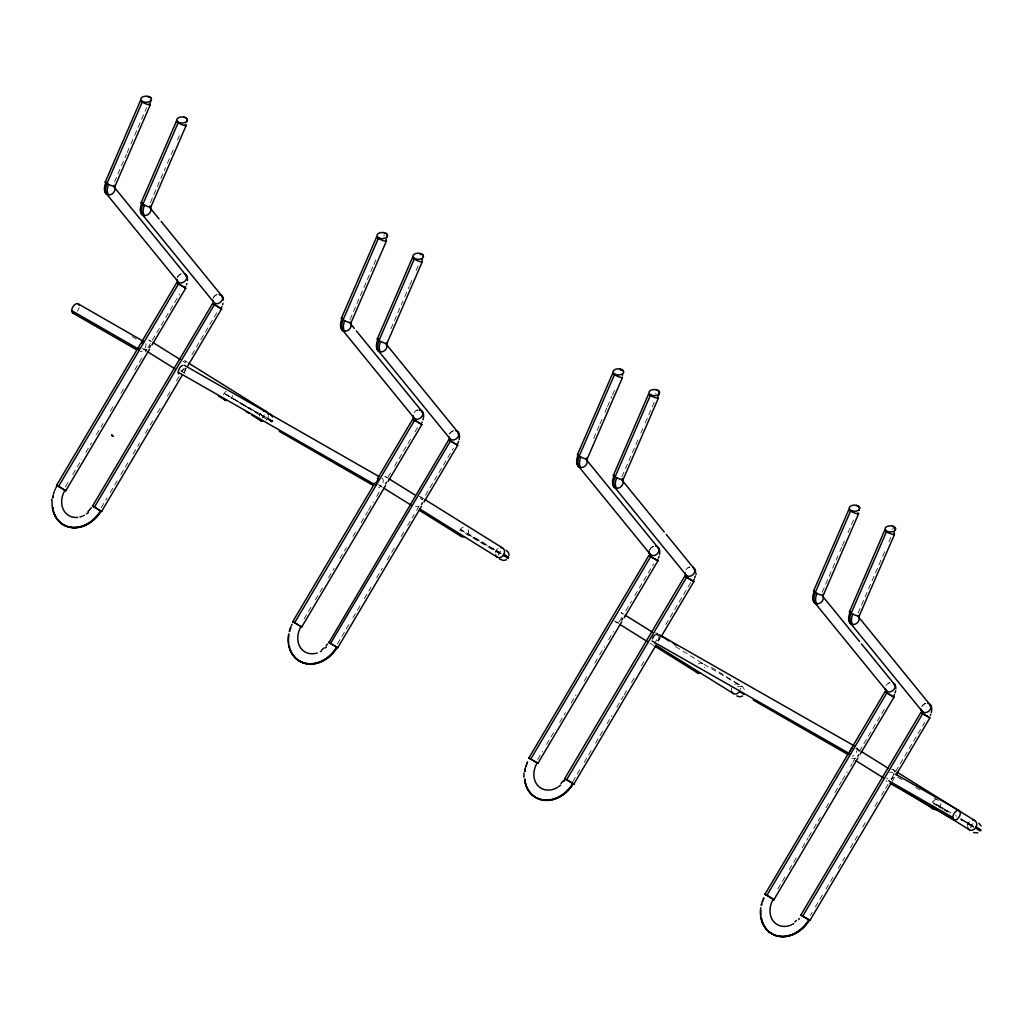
<?xml version="1.0" encoding="UTF-8"?>
<svg xmlns="http://www.w3.org/2000/svg" width="1033" height="1033" viewBox="0 0 1033 1033"><rect width="100%" height="100%" fill="white"/><g stroke="black" fill="none" stroke-linecap="round" stroke-linejoin="round"><path stroke-width="0.75" stroke-dasharray="5 3.75" d="M498.448 555.237L499.184 552.448L502.193 550.072M970.671 827.872L971.407 825.083L973.512 823.081M262.408 417.939L264.358 414.659M272.531 421.077L272.867 420.095L271.821 422.006L263.622 417.5L224.135 393.366L272.531 421.077L267.831 417.965L267.263 418.92L271.963 422.045M114.508 181.873L126.478 154.24M127.098 152.781L130.248 145.511M130.881 144.052L134.032 136.782M134.664 135.323L146.634 107.69M150.392 202.597L165.512 167.682M167.398 163.317L170.548 156.048M171.181 154.588L174.332 147.319M177.482 140.049L179.368 135.685M349.98 319.649L373.287 265.83M373.92 264.371L377.071 257.101M390.913 328.726L402.883 301.094M404.768 296.729L409.184 286.541M409.804 285.095L412.955 277.812M416.105 270.543L418.623 264.732M593.652 438.509L599.321 425.415M599.953 423.956L603.104 416.686M604.989 412.322L606.888 407.958M607.52 406.511L611.923 396.323M612.556 394.864L615.707 387.595M621.982 476.691L638.988 437.411M640.886 433.047L642.771 428.682M645.289 422.859L654.741 401.049M822.203 592.283L837.957 555.909M839.842 551.545L841.74 547.193M842.36 545.734L845.51 538.464M848.028 532.641L854.962 516.642M858.1 613.008L882.027 557.73M882.66 556.27L885.81 549.001M888.961 541.731L890.846 537.367M272.402 421.335L241.412 403.838M501.082 553.314L460.55 529.219L460.628 530.588M936.363 799.477A5.346 4.364 -58.1 0 0 932.773 801.853L932.851 803.222M65.415 486.905L69.495 480.022M72.762 474.509L81.749 459.362M85.829 452.467L91.537 442.834M96.431 434.57L102.964 423.543M110.311 411.147L113.578 405.633M120.926 393.237L125.006 386.355M134.806 369.827L142.141 357.431M145.408 351.917L147.048 349.167M147.861 347.785L179.69 294.069M101.299 507.629L107.019 497.983M110.286 492.483L117.633 480.087M120.9 474.573L129.06 460.795M133.141 453.913L139.675 442.886M145.382 433.253L149.462 426.358M150.276 424.976L152.729 420.844M157.623 412.58L161.703 405.698M167.423 396.052L171.504 389.17M176.398 380.906L179.665 375.392M182.118 371.26L183.745 368.51M191.906 354.732L217.214 312.031M183.745 372.719L186.211 368.561M303.973 619.09L311.32 606.694M315.401 599.811L322.748 587.415M328.468 577.77L334.175 568.124M339.896 558.479L346.417 547.464M352.95 536.45L356.217 530.936M361.111 522.672L367.645 511.645M368.458 510.276L373.365 502.012M376.619 496.499L379.886 490.985M388.046 477.22L391.313 471.707M394.58 466.193L410.902 438.651M414.995 431.755L418.249 426.255M337.417 643.946L349.658 623.286M352.924 617.773L360.272 605.377M364.352 598.494L370.886 587.467M376.593 577.834L382.313 568.189M387.207 559.925L395.368 546.147M401.088 536.501L404.355 531.001M407.609 525.487L414.143 514.46M416.596 510.328L419.863 504.827M425.57 495.181L453.319 448.348M537.638 759.539L542.532 751.275M546.612 744.393L555.599 729.233M559.679 722.351L565.387 712.705M571.107 703.073L576.001 694.796M584.161 681.031L587.428 675.517M594.776 663.121L598.856 656.239M599.669 654.857L604.576 646.593M608.657 639.698L613.55 631.434M619.271 621.801L622.525 616.288M625.791 610.774L631.512 601.141M634.779 595.628L653.553 563.941M572.708 781.645L580.869 767.868M584.136 762.354L591.483 749.958M595.563 743.076L602.91 730.68M606.991 723.784L611.885 715.52M616.791 707.256L623.312 696.242M624.139 694.86L626.579 690.728M631.486 682.464L635.566 675.582M641.273 665.936L645.354 659.054M654.341 643.895L658.421 637.012M665.769 624.616L691.064 581.915M658.434 641.196L660.074 638.433M777.836 888.974L785.183 876.578M789.264 869.683L796.611 857.287M802.318 847.654L808.038 838.008M808.852 836.627L811.292 832.495M813.746 828.363L820.279 817.348M825.987 807.703L830.067 800.82M834.974 792.556L841.495 781.529M842.321 780.147L847.215 771.883M850.482 766.383L852.109 763.619M852.922 762.251L856.189 756.737M859.456 751.223L884.765 708.522M810.453 915.199L812.08 912.449M815.347 906.935L822.694 894.539M825.961 889.039L834.122 875.261M838.202 868.366L844.736 857.351M850.456 847.706L857.79 835.31M862.697 827.046L866.777 820.163M874.938 806.386L878.205 800.872M881.472 795.371L884.739 789.858M885.552 788.476L887.993 784.344M891.259 778.83L924.729 722.364M892.073 781.671L894.539 777.513M737.394 686.764L742.056 686.622L703.047 663.715M973.796 826.865L969.393 824.98M973.499 827.343L971.95 826.452M897.638 777.178L903.204 780.367M915.742 787.546L921.32 790.736M933.858 797.915L939.436 801.104M500.824 553.804L477.517 540.156M499.727 553.817L461.312 531.014M972.247 825.987L967.547 823.921M973.306 825.948L965.61 822.797M132.082 336.642L136.253 339.044M969.961 824.024L961.503 820.396M968.115 822.952L963.879 821.145M966.178 821.829L960.432 819.763M964.151 820.654L961 818.807M960.6 819.014L971.407 825.083L968.347 823.043M960.729 819.285L961.788 819.918M955.538 815.592L956.648 816.238M245.802 406.253L263.079 416.131L260.019 414.091M244.705 405.801L245.815 406.46M951.122 812.971L944.42 809.614M948.94 811.667L942.406 808.4M243.594 404.949L224.135 393.366M946.228 811.344L947.3 811.99M477.543 539.975L467.794 534.048M241.425 403.658L231.689 397.731M944.717 809.136L940.469 807.225M948.707 811.964L940.017 806.683M944.149 810.092L945.182 810.724M942.703 807.922L938.623 806.102M942.122 808.878L943.129 809.485M940.766 806.747L932.773 801.853M940.185 807.716L941.153 808.297M938.351 806.592L939.255 807.147M937.744 805.572L932.463 802.318M935.795 805.043L936.621 805.546M935.007 804.552L933.535 803.648M460.24 529.684L499.184 552.448L496.124 550.408M893.003 769.598L895.727 771.302M857.119 748.886L859.843 750.578M711.388 667.266L742.533 686.751L745.18 690.625M623.738 614.261L621.014 612.569A5.346 4.364 -58.1 0 1 622.873 614.971M656.433 634.649L659.157 636.354M675.505 646.542L702.75 663.535M420.78 496.963L423.504 498.668M387.62 477.943L384.896 476.252A5.346 4.364 -58.1 0 1 386.768 478.653M420.315 498.332L423.039 500.037M615.771 621.879L618.496 623.57M649.834 643.107L653.915 645.664M187.399 362.351L184.675 360.646A5.346 4.364 -58.1 0 1 186.534 363.061M151.515 341.626L148.791 339.934A5.346 4.364 -58.1 0 1 150.818 344.028M182.841 361.163L185.566 362.867M379.666 485.562L382.391 487.253M267.573 418.455L272.234 421.503M180.801 370.808L186.25 374.204M143.548 349.244L146.273 350.936M145.847 343.589A5.346 3.073 -60.1 0 1 144.504 348.947A5.346 3.073 -60.1 0 1 140.32 351.698M79.128 307.472A5.346 3.073 -60.1 0 1 77.372 311.14M185.798 367.89A5.346 3.073 -60.3 0 1 184.391 372.125M381.823 478.137A5.346 3.073 -60.3 0 1 382.869 482.837A5.346 3.073 -60.3 0 1 378.646 487.653M659.506 636.586A5.346 3.06 -60.3 0 1 658.098 640.822M654.922 635.011A5.346 3.06 -60.3 0 1 658.098 634.004M856.783 747.621A5.346 3.06 -60.3 0 1 856.344 752.502A5.346 3.06 -60.3 0 1 852.574 756.233M889.697 772.619A5.346 3.073 -60.2 0 1 893.325 773.73A5.346 3.073 -60.2 0 1 891.569 779.657M887.037 781.607A5.346 3.073 -60.2 0 1 886.056 780.225M232.477 395.6A5.346 4.364 -58.1 0 1 231.005 398.673M223.464 394.929A5.346 4.364 -58.1 0 1 226.059 391.326M268.438 415.718A5.346 4.364 -58.1 0 1 265.636 420.496M259.218 416.222A5.346 4.364 -58.1 0 1 260.69 413.148M185.398 368.135A5.346 4.364 -58.1 0 1 180.917 370.382M146.647 349.464A5.346 4.364 -58.1 0 1 142.399 348.25M213.482 297.569A5.346 4.261 -39.2 0 1 217.756 294.379M213.069 298.485A5.346 4.261 -39.2 0 1 217.511 294.431M177.586 276.844A5.346 4.261 -39.2 0 1 181.873 273.655M177.185 277.774A5.346 4.261 -39.2 0 1 182.079 273.616M417.978 409.972A5.346 4.261 -39.2 0 0 413.704 413.161A5.346 4.261 -39.2 0 1 418.184 409.933M384.211 234.801A11.634 6.715 -60 0 1 383.927 236.118M468.491 529.619A5.346 4.364 -58.1 0 1 466.051 535.972M459.775 530.652A5.346 4.364 -58.1 0 1 466.632 527.217M495.336 552.539A5.346 4.364 -58.1 0 1 498.552 548.071M419.308 496.55A5.346 4.364 -58.1 0 1 422.652 499.378M418.636 506.506A5.346 4.364 -58.1 0 1 415.55 506.273M381.138 485.975A5.346 4.364 -58.1 0 1 378.504 484.567M449.587 433.886A5.346 4.261 -39.2 0 1 453.874 430.696M449.549 433.95A5.346 4.261 -39.2 0 1 453.164 430.89M734.657 684.388A5.346 4.364 -58.1 0 1 739.318 684.724A5.346 4.364 -58.1 0 1 740.454 689.528M731.364 689.954A5.346 4.364 -58.1 0 1 731.738 687.758M698.282 663.961A5.346 4.364 -58.1 0 1 704.777 667.628M655.426 632.867A5.346 4.364 -58.1 0 1 658.757 635.695M658.925 637.387A5.346 4.364 -58.1 0 1 657.621 640.77M618.87 622.098A5.346 4.364 -58.1 0 1 614.622 620.885M689.979 567.014A5.346 4.261 -39.2 0 0 685.692 570.203A5.346 4.261 -39.2 0 1 689.734 567.065M655.929 393.16A11.634 6.715 -60 0 1 655.671 394.051M649.809 549.479A5.346 4.261 -39.2 0 1 654.096 546.289M649.563 549.969A5.346 4.261 -39.2 0 1 654.754 546.199M890.201 682.606A5.346 4.261 -39.2 0 0 885.927 685.796A5.346 4.261 -39.2 0 1 889.503 682.8M940.895 803.454A5.346 4.364 -58.1 0 1 939.578 807.328M967.469 826.271A5.346 4.364 -58.1 0 1 970.775 820.706M891.531 769.185A5.346 4.364 -58.1 0 1 894.875 772.013M893.726 777.087A5.346 4.364 -58.1 0 1 890.859 779.14M887.773 778.908A5.346 4.364 -58.1 0 1 886.611 777.926M855.647 748.46A5.346 4.364 -58.1 0 1 858.978 751.288M854.975 758.416A5.346 4.364 -58.1 0 1 851.889 758.196M921.81 706.52A5.346 4.261 -39.2 0 1 926.085 703.331M892.241 528.599A11.634 6.715 -60 0 1 892.034 529.477M922.004 706.185A5.346 4.261 -39.2 0 1 925.839 703.383"/><path stroke-width="1.5" d="M111.848 435.061L113.191 436.507L111.887 435.035L111.835 435.732M696.048 574.529L696.01 573.173M523.963 773.02L523.925 777.165M51.74 500.385L51.882 498.978M105.263 181.989L140.54 100.524M114.947 186.366L150.224 104.914M141.147 202.713L176.423 121.248M150.831 207.091L186.108 125.626M341.368 318.306L376.645 236.841M351.052 322.683L386.329 241.231M377.252 339.031L412.529 257.566M386.949 343.408L422.213 261.943M577.486 454.623L612.75 373.158M587.17 459.001L622.447 377.549M613.37 475.348L648.647 393.883M623.054 479.725L658.331 398.26M813.591 590.941L848.868 509.476M823.275 595.318L858.552 513.866M849.475 611.665L884.752 530.2M859.159 616.042L894.436 534.577M507.797 558.259L503.381 555.237L503.949 554.282L508.649 557.394L507.668 556.955M979.826 830.816L975.591 827.872L976.172 826.916L980.859 830.028M64.692 490.184L65.763 490.752L149.501 349.231M216.801 306.013L212.566 303.586L92.531 506.054L101.596 511.464L182.092 375.495M301.713 627.005L385.606 485.549M288.762 633.823A30.693 25.05 -58.1 0 0 304.154 662.966A30.693 25.05 -58.1 0 0 336.642 647.071L337.714 647.781L421.503 506.273M524.532 779.799A30.693 25.05 -58.1 0 0 544.494 800.007A30.693 25.05 -58.1 0 0 572.76 783.388L573.819 784.099L573.134 783.724L573.819 784.099L655.968 645.354M773.033 899.136L773.937 899.64L857.829 758.183M801.13 915.225L809.975 920.416L809.252 920.041L809.937 920.416L891.247 783.066M60.611 487.602L56.583 485.316L57.383 485.846L56.583 485.316L138.009 348.031M141.289 342.478L176.63 282.848L180.904 285.302M56.647 485.329L58.545 486.401L178.541 283.907A1.33 0.775 -60 0 0 178.683 282.461A5.346 4.261 -39.2 0 1 176.927 279.491M151.967 345.074L185.682 288.246L182.97 286.528M92.531 506.093L94.429 507.113L214.425 304.632A1.33 0.775 -60 0 0 214.567 303.173A5.346 4.261 -39.2 0 1 212.811 300.216M187.851 365.798L221.566 308.957L217.214 306.272M293.798 622.344L292.752 621.646L374.94 482.966M377.407 478.796L412.748 419.166L415.382 420.651M293.501 622.163L292.688 621.634L294.663 622.718L414.646 420.224A1.33 0.775 -60 0 0 414.788 418.778A5.346 4.261 -39.2 0 1 413.032 415.808M388.072 481.391L421.851 424.576M451.266 441.375L448.684 439.903L328.907 642.591M335.919 646.619L328.571 642.345L330.547 643.43L450.543 440.949A1.33 0.775 -60 0 0 450.672 439.49A5.346 4.261 -39.2 0 1 449.045 437.346M423.969 502.115L457.684 445.275L454.972 443.57M529.606 758.48L528.87 757.964L648.853 555.483L653.127 557.936M529.361 758.325L528.806 757.951L530.768 759.035L650.764 556.542A1.33 0.775 -60 0 0 650.906 555.095L579.1 466.993A5.346 4.261 -39.2 0 1 577.912 465.883A11.634 6.715 -60 0 1 578.002 455.437M621.724 621.866L537.909 763.361L533.829 760.83M624.19 617.708L657.905 560.88L655.193 559.163M572.024 782.937L564.677 778.662L684.737 576.207L689.024 578.648M564.754 778.688L566.652 779.747L686.648 577.266A1.33 0.775 -60 0 0 686.79 575.807A5.346 4.261 -39.2 0 1 685.034 572.85M660.9 637.038L693.866 581.631L692.846 581.075M766.021 894.978L764.975 894.281L884.971 691.8L894.087 697.223L893.325 696.823L894.01 697.198L860.295 754.025M768.952 896.554L764.911 894.268L766.886 895.353L886.869 692.859A1.33 0.775 -60 0 0 887.011 691.413A5.346 4.261 -39.2 0 1 885.255 688.443M925.129 714.965L920.829 712.512L800.859 915.006L809.911 920.403M802.77 916.077L922.753 713.583A1.33 0.775 -60 0 0 922.895 712.124A5.346 4.261 -39.2 0 1 921.152 709.167M896.192 774.75L929.894 717.909L927.195 716.205M91.356 507.758L88.025 511.58M326.221 645.69L327.461 644.076M563.579 780.393L560.971 783.505M324.142 647.898L321.831 649.796M796.366 920.532L794.842 921.836M506.519 559.757L503.51 560.506L499.52 559.008M742.624 696.074L739.615 696.823L736.761 695.932M977.799 832.843L973.654 832.611M100.924 511.09L101.634 511.464L94.429 507.113M337.029 647.407L337.571 647.652M980.562 830.519L979.904 830.235M220.623 308.441L221.643 308.996L212.553 303.625M419.088 422.846L421.864 424.589M457.025 444.926L457.206 445.029M929.868 717.896L920.829 712.512L921.836 713.183M177.147 283.21C175.261 281.841 188.368 289.666 184.739 287.729M413.729 419.824C409.804 417.28 424.046 425.686 420.844 424.046M684.711 576.22L693.789 581.592L691.077 579.887M884.932 691.787L893.984 697.133M537.831 763.322L530.768 759.035M773.368 899.33L774.091 899.704L769.947 897.148M457.696 445.262L448.8 440.032M507.681 557.6L508.378 557.897L503.678 554.773M185.023 287.884L185.682 288.246M220.907 308.609L221.566 308.957M421.128 424.201L421.787 424.563M657.246 560.519L657.905 560.88L649.176 555.728M693.13 581.243L693.789 581.592M65.027 490.378L65.763 490.752L61.606 488.196M292.752 621.646L296.729 623.919M301.352 626.811L294.663 622.718M528.87 757.964L532.834 760.236M854.343 745.916L659.48 634.791M379.021 476.549L184.391 365.295M652.004 640.976L849.655 753.69M895.133 773.937L959.231 810.621A5.346 3.073 -60.2 0 1 957.539 818.898A5.346 3.073 -60.2 0 1 952.93 816.238A5.346 3.073 -60.2 0 1 959.231 810.621M178.283 372.267L375.728 485.11M888.716 780.767L952.813 817.439M889.826 783.208L953.911 819.879M78.159 303.831L143.484 341.394M753.147 700L848.261 754.658M71.716 310.649L138.435 349.012M72.826 313.089L136.769 349.851M279.323 431.368L372.952 485.278M766.886 895.353L774.027 899.678M566.652 779.747L573.857 784.099M330.547 643.43L337.662 647.704M58.545 486.401L65.699 490.701M451.666 441.608L452.906 442.331M415.783 420.883L417.022 421.619M925.555 715.223L926.795 715.959M689.437 578.906L690.69 579.642M653.553 558.182L654.806 558.93M453.332 442.589L454.572 443.325M417.448 421.864L418.688 422.613M181.33 285.547L182.583 286.296M297.724 624.513L298.692 625.094M299.764 625.74L301.804 627.018M897.096 772.155L974.739 820.564M861.212 751.43L888.457 768.423M975.901 827.407L980.601 830.506M660.978 635.837L669.152 640.925M673.245 643.482L675.969 645.173M625.094 615.113L652.34 632.106M931.366 806.089L969.509 829.873M855.97 760.74L883.215 777.733M896.838 786.216L905.011 791.317M906.38 792.169L933.625 809.162M740.093 691.942L739.486 691.555A5.346 4.364 -58.1 0 1 734.967 693.982A5.346 4.364 -58.1 0 1 731.532 691.154M424.873 499.52L502.516 547.929M388.989 478.796L414.866 494.936M655.748 645.147L733.404 693.556M619.865 624.423L647.11 641.416M655.284 646.503L697.507 672.845M188.755 363.203L266.411 411.612M152.871 342.478L180.116 359.471M419.643 508.83L497.286 557.239M383.747 488.105L410.992 505.098M419.166 510.186L461.402 536.527M246.19 411.586L248.914 413.277M251.639 414.982L261.181 420.922M147.642 351.788L174.887 368.781M218.479 395.962L225.284 400.21A5.346 4.364 -58.1 0 0 226.769 400.623M741.203 692.639L742.146 693.233M921.604 713.041L920.79 712.499M412.774 419.217L413.497 419.682M177.379 283.365L176.604 282.861M765.724 894.798L764.911 894.268M742.908 693.737L743.915 694.421M269.742 413.729L272.686 416.97M506.157 550.253L508.339 552.345L509.127 555.354M978.845 823.211L981.014 825.922M858.449 616.882L929.261 703.757A12.022 6.947 -59.7 0 1 930.074 705.1M850.004 612.479A11.634 6.715 -60 0 0 849.914 622.925A5.346 4.261 -39.2 0 0 851.089 624.035L922.895 712.124M822.565 596.157L859.469 641.428M861.457 643.882L892.383 681.806M814.107 591.754A11.634 6.715 -60 0 0 814.03 602.2A5.346 4.261 -39.2 0 0 815.205 603.311L887.011 691.413M622.344 480.565L664.232 531.956M666.22 534.397L693.156 567.44M613.886 476.161A11.634 6.715 -60 0 0 613.809 486.608A5.346 4.261 -39.2 0 0 614.984 487.718L686.79 575.807M586.46 459.84L657.272 546.715A12.022 6.947 -59.7 0 1 658.073 548.058M386.226 344.247L457.038 431.123A12.022 6.947 -59.7 0 1 457.722 432.168M377.781 339.844A11.634 6.715 -60 0 0 377.691 350.29A5.346 4.261 -39.2 0 0 378.866 351.401L450.672 439.49M350.342 323.523L354.332 328.417M356.333 330.87L421.154 410.398A12.022 6.947 -59.7 0 1 422.277 412.735M341.897 319.12A11.634 6.715 -60 0 0 341.807 329.566A5.346 4.261 -39.2 0 0 342.982 330.676L414.788 418.778M150.121 207.93L159.095 218.944M161.096 221.385L220.933 294.805A12.022 6.947 -59.7 0 1 222.056 297.142M141.663 203.527A11.634 6.715 -60 0 0 141.586 213.973A5.346 4.261 -39.2 0 0 142.761 215.084L214.567 303.173M114.237 187.205L185.049 274.081A12.022 6.947 -59.7 0 1 185.243 274.313M105.779 182.802A11.634 6.715 -60 0 0 105.702 193.248A5.346 4.261 -39.2 0 0 106.877 194.359L178.683 282.461M101.57 511.451L100.834 510.935A30.719 25.076 -58.1 0 1 74.738 527.631A30.719 25.076 -58.1 0 1 53.509 511.851M73.601 313.335A5.346 3.073 -60.1 0 1 73.201 306.323A5.346 3.073 -60.1 0 1 79.128 305.213M138.564 350.058A5.346 3.073 -60.1 0 1 143.187 342.039M178.657 373.946A5.346 3.073 -60.3 0 1 179.109 369.065A5.346 3.073 -60.3 0 1 182.88 365.333M376.102 482.992A5.346 3.073 -60.3 0 1 378.646 479.144M850.017 751.572A5.346 3.06 -60.3 0 1 852.574 747.724M652.365 638.859A5.346 3.06 -60.3 0 1 654.922 635.011M53.2 510.754A30.719 25.076 -58.1 0 1 52.554 507.332M52.903 497.686A30.719 25.076 -58.1 0 1 53.148 496.46M101.079 511.09A30.693 25.05 -58.1 0 1 76.132 527.734A30.693 25.05 -58.1 0 1 54.542 514.137M54.155 513.091A30.693 25.05 -58.1 0 1 53.806 512.019M53.238 509.798A30.693 25.05 -58.1 0 1 52.851 507.5M88.412 512.445A20.04 16.36 -58.1 0 1 86.436 513.969M84.357 515.247A20.04 16.36 -58.1 0 1 83.273 515.79M82.175 516.255A20.04 16.36 -58.1 0 1 79.954 516.965M77.72 517.365A20.04 16.36 -58.1 0 1 63.258 509.398A20.04 16.36 -58.1 0 1 64.95 490.21M100.537 510.754A30.693 25.05 -58.1 0 1 72.284 527.372A30.693 25.05 -58.1 0 1 52.309 507.164M52.192 505.989A30.693 25.05 -58.1 0 1 52.166 501.173M52.644 497.506A30.693 25.05 -58.1 0 1 53.2 495.065M53.535 493.851A30.693 25.05 -58.1 0 1 54.362 491.45M54.826 490.262A30.693 25.05 -58.1 0 1 55.343 489.1M55.898 487.938A30.693 25.05 -58.1 0 1 56.505 486.801M224.6 399.732A5.346 4.364 -58.1 0 1 223.967 399.009M263.428 411.354A5.346 4.364 -58.1 0 1 268.412 414.711M262.666 421.348A5.346 4.364 -58.1 0 1 259.309 418.52M150.418 345.797A5.346 4.364 -58.1 0 1 149.514 347.411M150.211 207.685A5.346 4.261 -39.2 0 1 147.293 215.045A5.346 4.261 -39.2 0 1 141.005 212.062M219.293 294.289A5.346 4.261 -39.2 0 1 222.624 298.679A5.346 4.261 -39.2 0 1 217.795 303.586A5.346 4.261 -39.2 0 1 212.888 300.797M142.761 215.084A12.022 6.934 -60 0 1 142.851 204.289L178.115 122.837A1.33 0.775 -60 0 0 178.283 122.139M185.837 117.775A12.022 6.934 -60 0 1 185.824 118.188M184.158 117.116A11.634 6.715 -60 0 1 184.158 117.53M185.281 124.593A5.346 0.852 23.5 0 1 184.442 125.484A5.346 0.852 23.5 0 1 177.805 122.643A5.346 0.852 23.5 0 1 177.482 121.261M186.973 118.743A11.634 6.715 -60 0 1 186.508 122.139M185.772 124.373A11.634 6.715 -60 0 1 185.591 124.812M219.474 294.521A11.634 6.715 -60 0 1 219.797 295.038M222.108 295.916A11.634 6.715 -60 0 1 223.399 300.022M223.025 303.353A11.634 6.715 -60 0 1 222.65 304.683M221.979 306.439A11.634 6.715 -60 0 1 221.578 307.317M221.114 308.17A11.634 6.715 -60 0 1 220.881 308.596M150.005 206.045A5.346 0.852 23.4 0 1 149.165 206.949A5.346 0.852 23.4 0 1 142.528 204.108A5.346 0.852 23.4 0 1 142.205 202.713M144.388 215.587A11.634 6.702 -60 0 1 144.504 205.154M114.017 186.586A5.346 4.261 -39.2 0 1 111.938 194.036A5.346 4.261 -39.2 0 1 105.172 191.854M184.274 273.745A5.346 4.261 -39.2 0 1 184.726 281.428A5.346 4.261 -39.2 0 1 176.992 280.072M185.411 274.571A12.022 6.947 -59.7 0 1 186.172 276.418M106.877 194.359A12.022 6.934 -60 0 1 106.954 183.577L142.231 102.112A1.33 0.775 -60 0 0 142.399 101.415M149.953 97.05A12.022 6.934 -60 0 1 149.94 97.476M148.274 96.405A11.634 6.715 -60 0 1 148.248 97.218M149.178 103.739A5.346 0.852 23.5 0 1 148.997 104.862A5.346 0.852 23.5 0 1 142.619 102.319A5.346 0.852 23.5 0 1 140.966 100.459M151.076 98.019A11.634 6.715 -60 0 1 151.05 98.832M150.818 100.537A11.634 6.715 -60 0 1 150.366 102.306M149.888 103.649A11.634 6.715 -60 0 1 149.695 104.088M186.224 275.191A11.634 6.715 -60 0 1 187.464 278.536M187.502 278.91A11.634 6.715 -60 0 1 187.477 280.511M186.908 283.52A11.634 6.715 -60 0 1 186.457 284.837M185.682 286.593A11.634 6.715 -60 0 1 185.462 287.019M114.121 185.333A5.346 0.852 23.4 0 1 113.462 186.263A5.346 0.852 23.4 0 1 107.019 183.603A5.346 0.852 23.4 0 1 105.883 181.924M108.504 194.863A11.634 6.702 -60 0 1 108.607 184.429M350.445 323.303A5.346 4.261 -39.2 0 1 346.675 330.96A5.346 4.261 -39.2 0 1 341.471 326.041M419.669 409.907A5.346 4.261 -39.2 0 1 421.141 417.461A5.346 4.261 -39.2 0 1 413.11 416.389M342.982 330.676A12.022 6.934 -60 0 1 343.072 319.894L378.349 238.429A1.33 0.775 -60 0 0 378.504 237.732M386.058 233.368A12.022 6.934 -60 0 1 386.058 233.794M384.392 232.722A11.634 6.715 -60 0 1 384.379 233.122M377.716 236.854A5.346 0.852 23.5 0 0 377.897 238.158A5.346 0.852 23.5 0 0 384.379 240.999A5.346 0.852 23.5 0 0 385.787 240.405A11.634 6.715 -60 0 0 386.329 239.075M387.194 234.336A11.634 6.715 -60 0 1 386.846 237.293M419.863 410.372A11.634 6.715 -60 0 1 420.018 410.63M422.329 411.508A11.634 6.715 -60 0 1 423.014 419.837M422.2 422.045A11.634 6.715 -60 0 1 422.006 422.484M350.704 322.012A5.346 0.852 23.4 0 1 348.857 322.386A5.346 0.852 23.4 0 1 342.53 319.559A5.346 0.852 23.4 0 1 342.44 318.319M344.622 331.18A11.634 6.702 -60 0 1 344.725 320.747M326.338 646.994A20.04 16.36 -58.1 0 1 325.447 647.898M321.521 650.971A20.04 16.36 -58.1 0 1 320.462 651.565M317.183 652.959A20.04 16.36 -58.1 0 1 316.072 653.282M314.949 653.527A20.04 16.36 -58.1 0 1 299.609 646.206A20.04 16.36 -58.1 0 1 301.055 626.527M336.939 647.252A30.719 25.076 -58.1 0 1 311.411 663.935A30.719 25.076 -58.1 0 1 289.963 649.253M289.614 648.169A30.719 25.076 -58.1 0 1 289.046 645.948M288.672 643.649A30.719 25.076 -58.1 0 1 288.801 635.218M289.563 631.55A30.719 25.076 -58.1 0 1 289.899 630.337M290.286 629.136A30.719 25.076 -58.1 0 1 290.725 627.935M337.197 647.407A30.693 25.05 -58.1 0 1 292.094 653.437M291.577 652.469A30.693 25.05 -58.1 0 1 291.099 651.474M290.66 650.454A30.693 25.05 -58.1 0 1 290.26 649.408M289.614 647.239A30.693 25.05 -58.1 0 1 289.343 646.116M289.305 631.383A30.693 25.05 -58.1 0 1 289.653 630.169M290.041 628.968A30.693 25.05 -58.1 0 1 290.944 626.592M291.461 625.417A30.693 25.05 -58.1 0 1 292.016 624.255M500.54 547.503A5.346 4.364 -58.1 0 1 504.556 551.674A5.346 4.364 -58.1 0 1 500.54 557.42A5.346 4.364 -58.1 0 1 495.427 554.837M464.488 536.747A5.346 4.364 -58.1 0 1 459.543 534.113M422.42 502.839A5.346 4.364 -58.1 0 1 421.503 504.453M386.536 482.114A5.346 4.364 -58.1 0 1 385.619 483.728M386.006 343.627A5.346 4.261 -39.2 0 1 383.191 351.452A5.346 4.261 -39.2 0 1 377.187 347.411M455.553 430.619A5.346 4.261 -39.2 0 1 457.025 438.186A5.346 4.261 -39.2 0 1 448.993 437.114M458.174 433.46A12.022 6.947 -59.7 0 1 458.303 434.183M378.866 351.401A12.022 6.934 -60 0 1 378.956 340.606L414.233 259.154A1.33 0.775 -60 0 0 414.388 258.457M421.942 254.092A12.022 6.934 -60 0 1 421.942 254.505M420.276 253.434A11.634 6.715 -60 0 1 420.211 254.673M421.903 261.297A5.346 0.852 23.5 0 1 419.889 261.607A5.346 0.852 23.5 0 1 413.536 258.715A5.346 0.852 23.5 0 1 413.82 257.617M423.078 255.061A11.634 6.715 -60 0 1 423.014 256.287M422.497 258.909A11.634 6.715 -60 0 1 422.058 260.239M458.213 432.233A11.634 6.715 -60 0 1 459.13 439.671M458.613 441.44A11.634 6.715 -60 0 1 458.097 442.757M457.684 443.635A11.634 6.715 -60 0 1 456.986 444.913M386.794 342.917A5.346 0.852 23.4 0 1 384.315 342.982A5.346 0.852 23.4 0 1 378.143 340.102A5.346 0.852 23.4 0 1 378.569 339.082M380.506 351.904A11.634 6.702 -60 0 1 380.609 341.471M573.057 783.569A30.719 25.076 -58.1 0 1 546.405 800.278A30.719 25.076 -58.1 0 1 525.423 783.388M525.164 782.265A30.719 25.076 -58.1 0 1 524.777 779.967M524.919 771.535A30.719 25.076 -58.1 0 1 525.371 769.094M526.017 766.654A30.719 25.076 -58.1 0 1 526.404 765.453M526.83 764.252A30.719 25.076 -58.1 0 1 527.308 763.064M573.302 783.724A30.693 25.05 -58.1 0 1 527.682 788.786M527.204 787.792A30.693 25.05 -58.1 0 1 526.765 786.772M526.378 785.726A30.693 25.05 -58.1 0 1 525.72 783.556M525.242 781.297A30.693 25.05 -58.1 0 1 524.958 778.959M564.819 780.289A20.04 16.36 -58.1 0 1 564.07 781.335M560.635 785.08A20.04 16.36 -58.1 0 1 558.659 786.604M557.626 787.288A20.04 16.36 -58.1 0 1 551.054 789.845M549.943 790A20.04 16.36 -58.1 0 1 535.481 782.033A20.04 16.36 -58.1 0 1 537.16 762.845M524.661 771.367A30.693 25.05 -58.1 0 1 525.423 767.7M525.758 766.486A30.693 25.05 -58.1 0 1 526.146 765.285M526.585 764.084A30.693 25.05 -58.1 0 1 527.566 761.734M700.594 673.064A5.346 4.364 -58.1 0 1 695.648 670.43M622.641 618.431A5.346 4.364 -58.1 0 1 621.737 620.045M622.434 480.319A5.346 4.261 -39.2 0 1 619.787 487.537A5.346 4.261 -39.2 0 1 613.279 485.213M692.781 567.246A5.346 4.261 -39.2 0 1 692.639 574.955A5.346 4.261 -39.2 0 1 685.099 573.431M693.156 567.427A12.022 6.947 -59.7 0 1 694.279 569.777M614.984 487.718A12.022 6.934 -60 0 1 615.061 476.923L650.338 395.471A1.33 0.775 -60 0 0 650.506 394.774M658.06 390.409A12.022 6.934 -60 0 1 658.047 390.823M656.381 389.751A11.634 6.715 -60 0 1 656.381 390.164M657.492 397.227A5.346 0.852 23.5 0 1 656.833 398.157A5.346 0.852 23.5 0 1 650.364 395.471A5.346 0.852 23.5 0 1 649.318 393.831M659.196 391.378A11.634 6.715 -60 0 1 658.473 395.665M657.995 397.008A11.634 6.715 -60 0 1 657.814 397.447M694.331 568.55A11.634 6.715 -60 0 1 695.571 571.895M695.248 575.988A11.634 6.715 -60 0 1 694.731 577.757M694.202 579.074A11.634 6.715 -60 0 1 693.569 580.378M622.228 478.679A5.346 0.852 23.4 0 1 621.388 479.583A5.346 0.852 23.4 0 1 614.751 476.742A5.346 0.852 23.4 0 1 614.428 475.348M616.611 488.222A11.634 6.702 -60 0 1 616.714 477.788M586.24 459.22A5.346 4.261 -39.2 0 1 583.413 467.058A5.346 4.261 -39.2 0 1 577.408 463.004M655.787 546.225A5.346 4.261 -39.2 0 1 658.809 551.248A5.346 4.261 -39.2 0 1 652.933 555.625A5.346 4.261 -39.2 0 1 649.215 551.106M579.1 466.993A12.022 6.934 -60 0 1 579.177 456.212L614.454 374.747A1.33 0.775 -60 0 0 614.609 374.049M650.906 555.095A5.346 4.261 -39.2 0 1 649.395 553.326M649.266 552.939A5.346 4.261 -39.2 0 1 649.189 551.273M622.176 369.685A12.022 6.934 -60 0 1 622.137 370.524M620.497 369.039A11.634 6.715 -60 0 1 620.433 370.266M622.421 377.2A5.346 0.852 23.5 0 1 616.972 375.999A5.346 0.852 23.5 0 1 613.189 373.094M623.299 370.653A11.634 6.715 -60 0 1 623.273 371.467M622.718 374.501A11.634 6.715 -60 0 1 622.434 375.392M658.447 547.826A11.634 6.715 -60 0 1 659.506 550.111M659.583 550.447A11.634 6.715 -60 0 1 659.532 554.411M659.119 556.154A11.634 6.715 -60 0 1 658.499 557.923M657.905 559.227A11.634 6.715 -60 0 1 657.453 560.08M586.344 457.968A5.346 0.852 23.4 0 1 582.767 457.929A5.346 0.852 23.4 0 1 577.86 454.546M580.727 467.497A11.634 6.702 -60 0 1 580.83 457.064M822.655 595.925A5.346 4.261 -39.2 0 1 819.466 603.388A5.346 4.261 -39.2 0 1 813.462 599.76M893.003 682.839A5.346 4.261 -39.2 0 1 892.861 690.548A5.346 4.261 -39.2 0 1 885.333 689.024M893.39 683.02A12.022 6.947 -59.7 0 1 894.501 685.37M815.205 603.311A12.022 6.934 -60 0 1 815.295 592.529L850.572 511.064A1.33 0.775 -60 0 0 850.727 510.367M858.281 506.002A12.022 6.934 -60 0 1 858.255 506.854M856.602 505.357A11.634 6.715 -60 0 1 856.602 505.757M857.726 512.82A5.346 0.852 23.5 0 1 856.886 513.711A5.346 0.852 23.5 0 1 850.249 510.87A5.346 0.852 23.5 0 1 849.927 509.489M859.417 506.971A11.634 6.715 -60 0 1 858.952 510.367M894.552 684.143A11.634 6.715 -60 0 1 895.843 688.649M895.65 690.728A11.634 6.715 -60 0 1 895.095 692.911M894.423 694.68A11.634 6.715 -60 0 1 894.023 695.545M822.668 594.44A5.346 0.852 23.4 0 1 821.39 595.111A5.346 0.852 23.4 0 1 814.882 592.283A5.346 0.852 23.4 0 1 814.663 590.953M816.832 603.814A11.634 6.702 -60 0 1 816.948 593.381M799.4 918.66A20.04 16.36 -58.1 0 1 798.548 919.628M793.744 923.605A20.04 16.36 -58.1 0 1 792.685 924.199M791.614 924.742A20.04 16.36 -58.1 0 1 790.516 925.206M789.406 925.594A20.04 16.36 -58.1 0 1 787.172 926.162M786.048 926.317A20.04 16.36 -58.1 0 1 771.586 918.35A20.04 16.36 -58.1 0 1 773.278 899.162M809.162 919.886A30.719 25.076 -58.1 0 1 781.426 936.557A30.719 25.076 -58.1 0 1 761.063 917.446M760.766 915.109A30.719 25.076 -58.1 0 1 760.753 910.305M761.476 905.412A30.719 25.076 -58.1 0 1 761.786 904.185M762.509 901.77A30.719 25.076 -58.1 0 1 762.935 900.569M763.413 899.381A30.719 25.076 -58.1 0 1 763.929 898.206M809.42 920.041A30.693 25.05 -58.1 0 1 763.322 924.109M762.883 923.089A30.693 25.05 -58.1 0 1 762.134 920.971M761.825 919.874A30.693 25.05 -58.1 0 1 761.36 917.614M808.865 919.706A30.693 25.05 -58.1 0 1 776.893 935.73A30.693 25.05 -58.1 0 1 760.779 907.684M761.231 905.244A30.693 25.05 -58.1 0 1 761.876 902.803M762.264 901.602A30.693 25.05 -58.1 0 1 762.69 900.402M763.167 899.226A30.693 25.05 -58.1 0 1 763.684 898.051M972.763 820.137A5.346 4.364 -58.1 0 1 976.779 824.308A5.346 4.364 -58.1 0 1 972.763 830.054A5.346 4.364 -58.1 0 1 967.65 827.472M936.711 809.381A5.346 4.364 -58.1 0 1 931.753 806.747M858.746 754.749A5.346 4.364 -58.1 0 1 857.842 756.363M858.229 616.262A5.346 4.261 -39.2 0 1 855.079 624.229A5.346 4.261 -39.2 0 1 849.578 619.4M927.776 703.253A5.346 4.261 -39.2 0 1 929.248 710.82A5.346 4.261 -39.2 0 1 921.216 709.748M930.191 705.423A12.022 6.947 -59.7 0 1 930.578 707.192M851.089 624.035A12.022 6.934 -60 0 1 851.179 613.24L886.456 531.788A1.33 0.775 -60 0 0 886.611 531.091M894.165 526.727A12.022 6.934 -60 0 1 894.049 528.444M892.499 526.068A11.634 6.715 -60 0 1 892.486 526.481M894.113 533.932A5.346 0.852 23.5 0 1 892.202 534.268A5.346 0.852 23.5 0 1 885.901 531.44A5.346 0.852 23.5 0 1 885.823 530.213M895.301 527.695A11.634 6.715 -60 0 1 895.12 529.774M894.436 532.434A11.634 6.715 -60 0 1 894.1 533.325M930.436 704.868A11.634 6.715 -60 0 1 931.25 712.744M930.668 714.513A11.634 6.715 -60 0 1 930.307 715.391M858.94 615.461A5.346 0.852 23.4 0 1 856.693 615.655A5.346 0.852 23.4 0 1 850.417 612.776A5.346 0.852 23.4 0 1 850.792 611.717M852.729 624.539A11.634 6.702 -60 0 1 852.832 614.106M179.368 122.617A5.346 3.086 0 0 0 187.399 119.97A5.346 3.086 0 0 0 179.406 117.284A5.346 3.086 0 0 0 179.368 122.617M143.484 101.905A5.346 3.086 0 0 0 151.515 99.245A5.346 3.086 0 0 0 143.522 96.56A5.346 3.086 0 0 0 143.484 101.905M379.589 238.223A5.346 3.086 0 0 0 387.62 235.563A5.346 3.086 0 0 0 379.627 232.877A5.346 3.086 0 0 0 379.589 238.223M415.473 258.934A5.346 3.086 0 0 0 423.517 256.287A5.346 3.086 0 0 0 415.511 253.602A5.346 3.086 0 0 0 415.473 258.934M651.591 395.252A5.346 3.086 0 0 0 659.622 392.605A5.346 3.086 0 0 0 651.629 389.919A5.346 3.086 0 0 0 651.591 395.252M615.707 374.54A5.346 3.086 0 0 0 623.738 371.88A5.346 3.086 0 0 0 615.745 369.194A5.346 3.086 0 0 0 615.707 374.54M851.812 510.857A5.346 3.086 0 0 0 859.843 508.197A5.346 3.086 0 0 0 851.851 505.511A5.346 3.086 0 0 0 851.812 510.857M887.696 531.569A5.346 3.086 0 0 0 895.727 528.922A5.346 3.086 0 0 0 887.734 526.236A5.346 3.086 0 0 0 887.696 531.569"/></g></svg>
